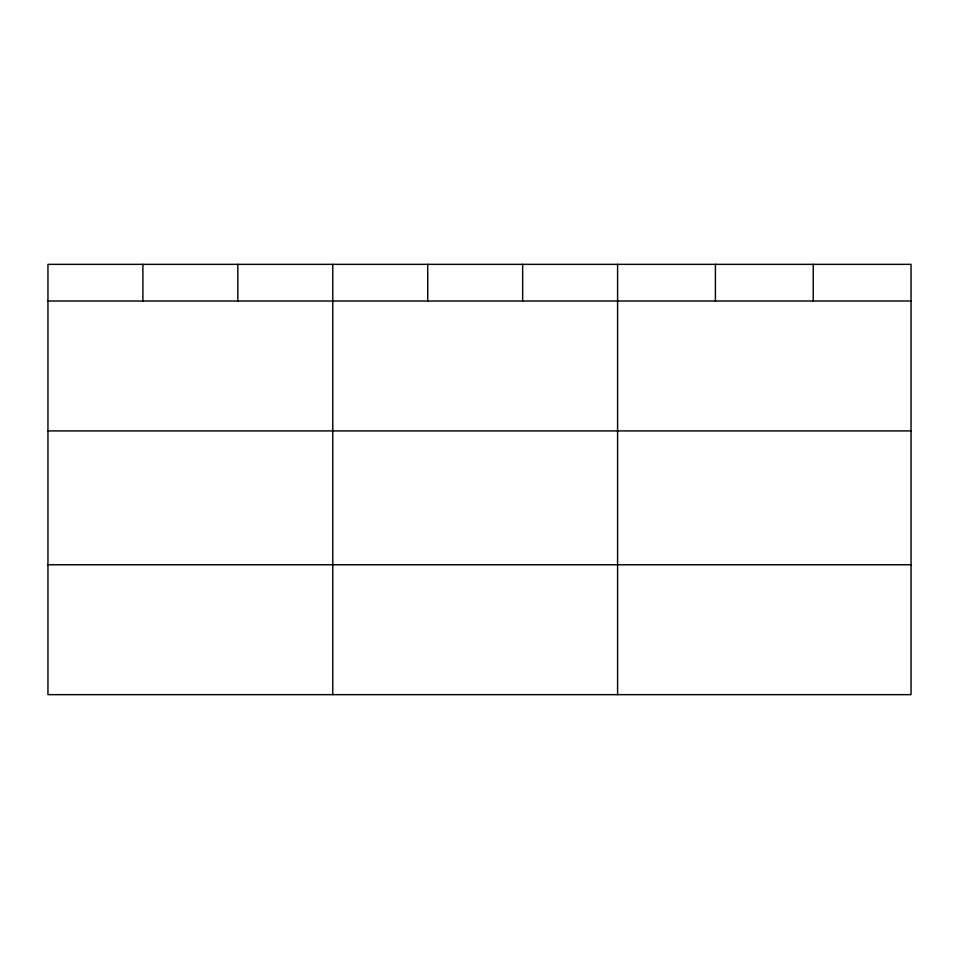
<?xml version="1.0" encoding="UTF-8"?>
<svg xmlns="http://www.w3.org/2000/svg" width="959" height="959" viewBox="0 0 959 959"><rect width="100%" height="100%" fill="white"/><g stroke="black" fill="none" stroke-linecap="round" stroke-linejoin="round"><path stroke-width="1.44" d="M911.05 430.915L911.05 264.348L47.95 264.348L47.95 694.652L911.05 694.652L911.05 430.915L47.95 430.915M47.95 301.018L911.05 301.018M47.95 564.755L911.05 564.755M813.232 264.348L813.232 301.018M715.414 264.348L715.414 301.018M617.596 264.348L617.596 694.652M522.655 264.348L522.655 301.018M427.714 264.348L427.714 301.018M332.773 264.348L332.773 694.652M237.832 264.348L237.832 301.018M142.891 264.348L142.891 301.018"/></g></svg>
